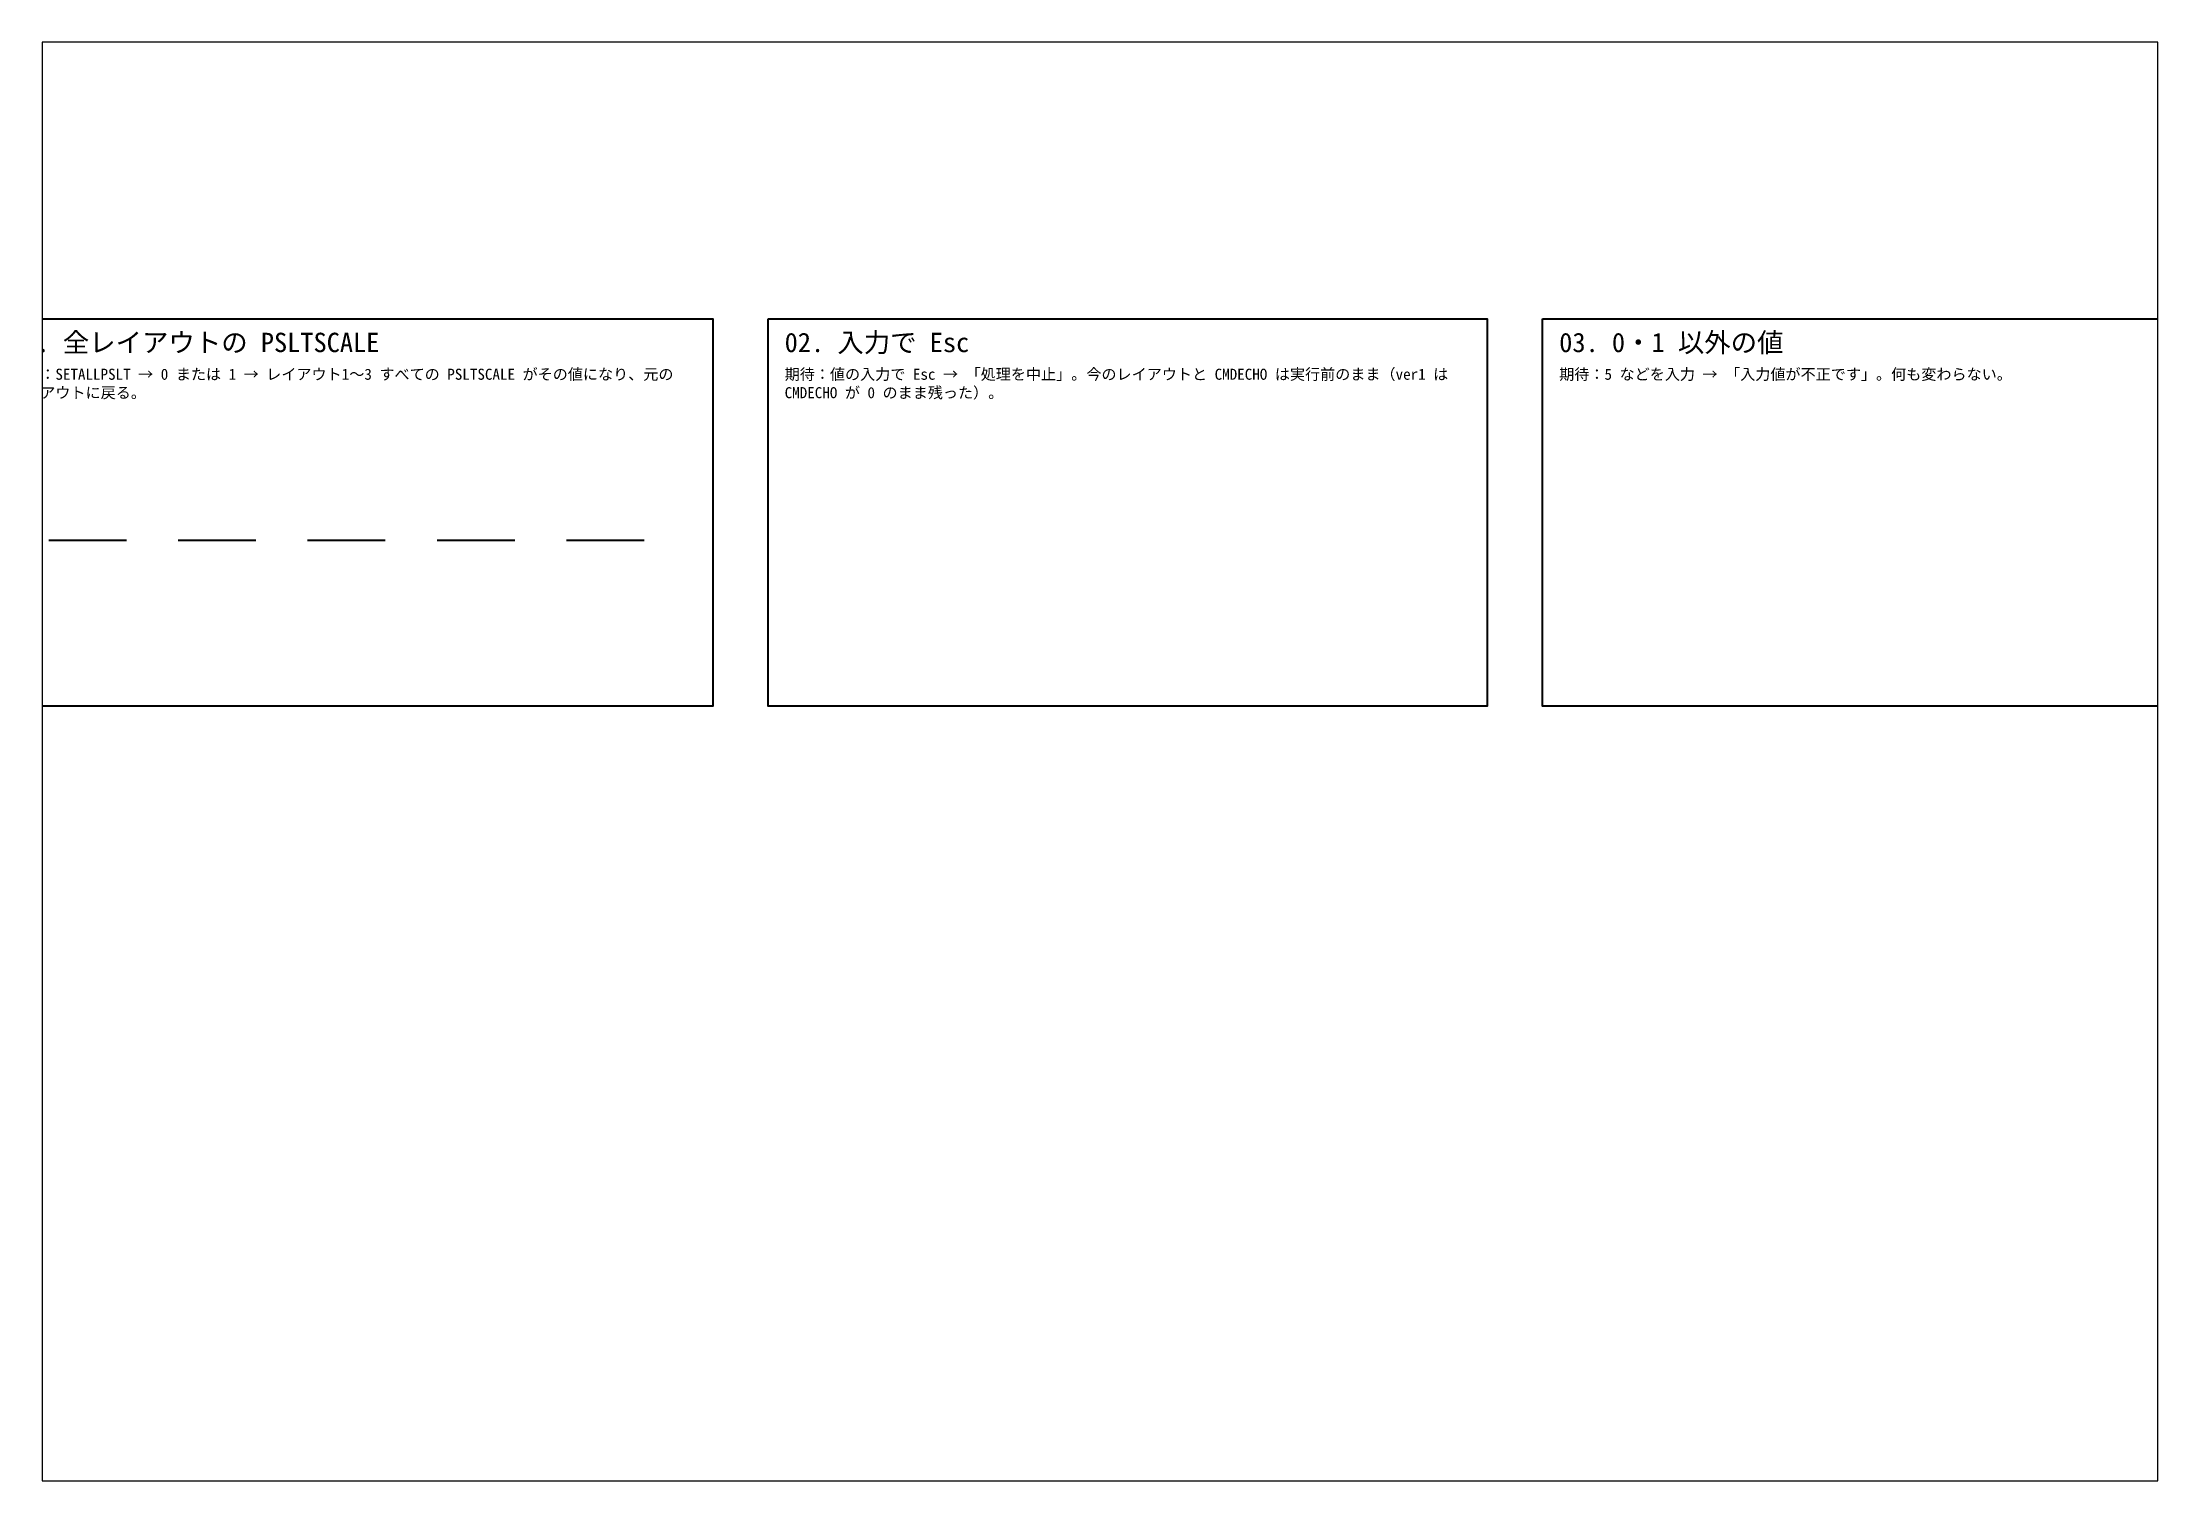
# Paper-space layout 'Layout1' of a CAD drawing. Header units: millimetres. Extents: x 15 to 265, y 15 to 185.
# The model-space entities are those that its viewports show. They can reach past a viewport. Long polylines and large blocks are cut down to what shows.
import ezdxf

# ---------------------------------------------------------------- set-up
doc = ezdxf.new("R2010")
doc.units = ezdxf.units.MM
doc.linetypes.add('DASHED2', pattern=[10, 6, -4])
doc.layers.add('TEST_区画', color=9, linetype='Continuous')
doc.layers.add('TEST_見出し', color=8, linetype='Continuous')
doc.styles.add('TEST_JP', font='msgothic.ttc')

msp = doc.modelspace()

# ---------------------------------------------------------------- linework, layer by layer
at = {"linetype": 'DASHED2'}
msp.add_line((10, -40), (120, -40), dxfattribs=at)
at = {"layer": 'TEST_区画'}
for points in [[(0, 0), (130, 0), (130, -70), (0, -70)], [(140, 0), (270, 0), (270, -70), (140, -70)], [(280, 0), (410, 0), (410, -70), (280, -70)]]:
    msp.add_lwpolyline(points, close=True, dxfattribs=at)

# ---------------------------------------------------------------- texts
at = {"layer": 'TEST_見出し', "style": 'TEST_JP'}
for s, p in [('01. 全レイアウトの PSLTSCALE', (3, -6)), ('02. 入力で Esc', (143, -6)), ('03. 0・1 以外の値', (283, -6))]:
    msp.add_text(s, height=3.5, dxfattribs=at).set_placement(p)
at = {"layer": 'TEST_見出し', "char_height": 2, "width": 120, "attachment_point": 1, "style": 'TEST_JP'}
for s, insert in [('期待：SETALLPSLT → 0 または 1 → レイアウト1〜3 すべての PSLTSCALE がその値になり、元のレイアウトに戻る。', (3, -9)), ('期待：値の入力で Esc → 「処理を中止」。今のレイアウトと CMDECHO は実行前のまま（ver1 は CMDECHO が 0 のまま残った）。', (143, -9)), ('期待：5 などを入力 → 「入力値が不正です」。何も変わらない。', (283, -9))]:
    msp.add_mtext(s, dxfattribs=dict(at, insert=insert))

psp = doc.layouts.get("Layout1")

# ---------------------------------------------------------------- viewports
at = {"layer": 'VIEWPORTS'}
psp.add_viewport(center=(140, 100), size=(250, 170), view_center_point=(200, -80), view_height=260, dxfattribs=at)

doc.saveas('drawing.dxf')
